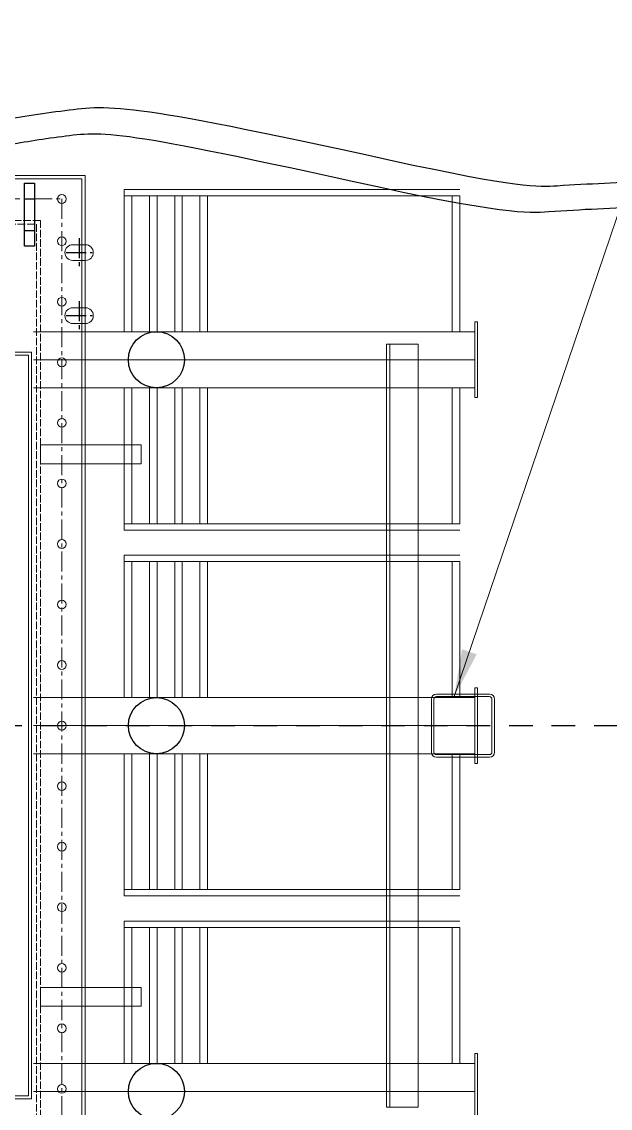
# Model space of a CAD drawing. Header units: millimetres. Extents: x 0 to 87554, y -20854 to 20404.
# Drawn here: x 10318 to 11251, y -15298 to -13576 of the extents above; entities that cross this region are included whole.
import ezdxf

# ---------------------------------------------------------------- set-up
doc = ezdxf.new("R2010")
doc.units = ezdxf.units.MM
for name, pattern in [('ACAD_ISO02W100', [15, 12, -3]), ('CENTER', [50.8, 31.75, -6.35, 6.35, -6.35]), ('JIS_02_0.7', [1.35, 0.75, -0.6])]:
    doc.linetypes.add(name, pattern=pattern)
doc.layers.get('0').update_dxf_attribs({"lineweight": 15})
for name, color, linetype in [('00', 7, 'Continuous'), ('01', 7, 'Continuous'), ('2', 4, 'CENTER'), ('CEN', 1, 'CENTER')]:
    doc.layers.add(name, color=color, linetype=linetype)
for name, color, linetype, lineweight in [('3中心线', 1, 'CENTER', 20), ('CO', 7, 'Continuous', 9), ('DAS', 3, 'ACAD_ISO02W100', 18), ('THICK', 7, 'Continuous', 0)]:
    doc.layers.add(name, color=color, linetype=linetype, lineweight=lineweight)
doc.styles.get("Standard").update_dxf_attribs({"font": 'isocp.shx', "width": 0.707, "bigfont": 'hztxt.shx'})
doc.dimstyles.new('DJ', dxfattribs={"dimtxt": 75, "dimasz": 75, "dimexe": 20, "dimexo": 0, "dimgap": 20, "dimtad": 1, "dimdec": 1, "dimtxsty": 'Standard', "dimcen": 10, "dimclrd": 95, "dimclre": 95, "dimclrt": 95, "dimadec": 0, "dimazin": 0, "dimtfac": 1, "dimtdec": 1, "dimtmove": 1, "dimatfit": 3, "dimfxl": 1, "dimlwd": 13, "dimlwe": 15, "dimarcsym": 0})

# ---------------------------------------------------------------- blocks, each defined once
blk = doc.blocks.new('r4t55')
at = {"color": 87}
for p, q in [((60, 553.5), (-60, 553.5)), ((-60, 553.5), (-60, 549.5)), ((44.5, 553.5), (-44.5, 553.5)), ((60, 553.5), (60, 549.5)), ((640, 553.5), (520, 553.5)), ((520, 553.5), (520, 549.5)), ((624.5, 553.5), (535.5, 553.5)), ((640, 553.5), (640, 549.5)), ((1220, 553.5), (1100, 553.5)), ((1100, 553.5), (1100, 549.5)), ((1204.5, 553.5), (1115.5, 553.5)), ((60, 549.5), (-60, 549.5)), ((-44.5, -150.5), (-44.5, 549.5)), ((0, 549.5), (0, -150.5)), ((44.5, -150.5), (44.5, 549.5)), ((640, 549.5), (520, 549.5)), ((535.5, -150.5), (535.5, 549.5)), ((580, 549.5), (580, -150.5)), ((624.5, -150.5), (624.5, 549.5)), ((1220, 549.5), (1100, 549.5)), ((1115.5, -150.5), (1115.5, 549.5)), ((1160, 549.5), (1160, -150.5)), ((-270, 525.5), (-270, -6.5)), ((-260, 525.5), (-260, -6.5)), ((-260, 525.5), (-44.5, 525.5)), ((44.5, 525.5), (260, 525.5)), ((44.5, 513.5), (44.5, 525.5)), ((260, 525.5), (260, -6.5)), ((270, 525.5), (270, -6.5)), ((310, 525.5), (310, -6.5)), ((320, 525.5), (320, -6.5)), ((320, 525.5), (535.5, 525.5)), ((624.5, 525.5), (840, 525.5)), ((624.5, 513.5), (624.5, 525.5)), ((840, 525.5), (840, -6.5)), ((850, 525.5), (850, -6.5)), ((890, 525.5), (890, -6.5)), ((900, 525.5), (900, -6.5)), ((900, 525.5), (1115.5, 525.5)), ((-260, 513.5), (-44.5, 513.5)), ((44.5, 513.5), (260, 513.5)), ((320, 513.5), (535.5, 513.5)), ((624.5, 513.5), (840, 513.5)), ((900, 513.5), (1115.5, 513.5)), ((-25, 459.5), (1185, 459.5)), ((-25, 409.5), (-25, 459.5)), ((1185, 459.5), (1185, 409.5)), ((-25, 414.5), (1185, 414.5)), ((1185, 409.5), (-25, 409.5)), ((-260, 125.5), (-44.5, 125.5)), ((260, 125.5), (44.5, 125.5)), ((320, 125.5), (535.5, 125.5)), ((840, 125.5), (624.5, 125.5)), ((900, 125.5), (1115.5, 125.5)), ((-260, 113.5), (-44.5, 113.5)), ((260, 113.5), (44.5, 113.5)), ((320, 113.5), (535.5, 113.5)), ((840, 113.5), (624.5, 113.5)), ((900, 113.5), (1115.5, 113.5)), ((-260, 85.5), (-44.5, 85.5)), ((-260, 73.5), (-44.5, 73.5)), ((260, 85.5), (44.5, 85.5)), ((260, 73.5), (44.5, 73.5)), ((320, 85.5), (535.5, 85.5)), ((320, 73.5), (535.5, 73.5)), ((840, 85.5), (624.5, 85.5)), ((840, 73.5), (624.5, 73.5)), ((900, 85.5), (1115.5, 85.5)), ((900, 73.5), (1115.5, 73.5)), ((-260, 45.5), (-44.5, 45.5)), ((260, 45.5), (44.5, 45.5)), ((320, 45.5), (535.5, 45.5)), ((840, 45.5), (624.5, 45.5)), ((900, 45.5), (1115.5, 45.5)), ((-260, 33.5), (-44.5, 33.5)), ((260, 33.5), (44.5, 33.5)), ((135, -139.5), (135, 20.5)), ((135, 20.5), (165, 20.5)), ((165, 20.5), (165, -139.5)), ((320, 33.5), (535.5, 33.5)), ((840, 33.5), (624.5, 33.5)), ((900, 33.5), (1115.5, 33.5)), ((1025, 20.5), (995, 20.5)), ((995, 20.5), (995, -139.5)), ((1025, -139.5), (1025, 20.5)), ((-260, 5.5), (-44.5, 5.5)), ((-260, 5.5), (-44.5, 5.5)), ((260, 5.5), (44.5, 5.5)), ((260, 5.5), (44.5, 5.5)), ((44.5, 5.5), (44.5, -6.5)), ((320, 5.5), (535.5, 5.5)), ((320, 5.5), (535.5, 5.5)), ((840, 5.5), (624.5, 5.5)), ((840, 5.5), (624.5, 5.5)), ((624.5, 5.5), (624.5, -6.5)), ((900, 5.5), (1115.5, 5.5)), ((900, 5.5), (1115.5, 5.5)), ((-270, -6.5), (-44.5, -6.5)), ((-260, -6.5), (-44.5, -6.5)), ((260, -6.5), (44.5, -6.5)), ((270, -6.5), (44.5, -6.5)), ((310, -6.5), (535.5, -6.5)), ((320, -6.5), (535.5, -6.5)), ((840, -6.5), (624.5, -6.5)), ((850, -6.5), (624.5, -6.5)), ((890, -6.5), (1115.5, -6.5)), ((900, -6.5), (1115.5, -6.5)), ((-292, -68.5), (1452, -68.5)), ((-292, -1002.5), (-292, -68.5)), ((-182.5, -88), (-182.5, -68)), ((-157.5, -68), (-157.5, -88)), ((-82.5, -88), (-82.5, -68)), ((-57.5, -68), (-57.5, -88)), ((-287, -73.5), (1447, -73.5)), ((-287, -997.5), (-287, -73.5)), ((-12.2, -153.5), (1171.8, -153.5)), ((-12.2, -917.5), (-12.2, -153.5)), ((165, -139.5), (135, -139.5)), ((995, -139.5), (1025, -139.5)), ((1171.8, -153.5), (1171.8, -917.5)), ((-7.2, -158.5), (1166.8, -158.5)), ((-7.2, -912.5), (-7.2, -158.5)), ((1166.8, -158.5), (1166.8, -912.5))]:
    blk.add_line(p, q, dxfattribs=at)
for centre in [(-255, -105.5), (-188, -105.5), (-92, -105.5), (4, -105.5), (100, -105.5), (196, -105.5), (292, -105.5), (388, -105.5), (484, -105.5), (580, -105.5), (676, -105.5), (772, -105.5), (868, -105.5), (964, -105.5), (1060, -105.5), (1156, -105.5)]:
    blk.add_circle(centre, 7, dxfattribs=at)
for centre, start, end in [((-170, -68), 0, 180), ((-70, -68), 0, 180), ((-170, -88), 180, 0), ((-70, -88), 180, 0)]:
    blk.add_arc(centre, 12.5, start, end, dxfattribs=at)
at = {"layer": '00', "color": 87}
for centre in [(0, 44.5), (580, 44.5), (1160, 44.5)]:
    blk.add_circle(centre, 44.5, dxfattribs=at)
at = {"layer": '01', "color": 87}
for p, q in [((-280, -164.5), (-280, -148.5)), ((-280, -148.5), (-180, -148.5)), ((-255, -164.5), (-255, -148.5)), ((-205, -164.5), (-205, -148.5)), ((-180, -148.5), (-180, -164.5)), ((-180, -164.5), (-280, -164.5))]:
    blk.add_line(p, q, dxfattribs=at)
at = {"layer": '3中心线', "color": 87}
for p, q in [((-255, -105.5), (1415, -105.5)), ((-255, -965.5), (-255, -105.5))]:
    blk.add_line(p, q, dxfattribs=at)
at = {"layer": 'CEN', "color": 87}
for p, q in [((-170, -98.4), (-170, -57.6)), ((-70, -98.4), (-70, -57.6)), ((-193.1, -78), (-146.9, -78)), ((-93.1, -78), (-46.9, -78))]:
    blk.add_line(p, q, dxfattribs=at)
at = {"layer": 'DAS', "color": 87}
for p, q in [((-221, -139.5), (1381, -139.5)), ((-221, -931.5), (-221, -139.5)), ((-215, -145.5), (1375, -145.5)), ((-215, -925.5), (-215, -145.5))]:
    blk.add_line(p, q, dxfattribs=at)

msp = doc.modelspace()

# ---------------------------------------------------------------- linework, layer by layer
at = {"color": 5, "lineweight": -3}
for points, knots in [([(10138.248, -13765.766), (10151.144, -13762.486), (10164.071, -13759.198), (10187.621, -13753.327), (10198.229, -13750.726), (10215.851, -13746.536), (10222.844, -13744.907), (10243.877, -13740.141), (10257.929, -13737.132), (10303.712, -13727.863), (10340.554, -13722.246), (10456.37, -13707.433), (10470.636, -13700.271), (11106.061, -13839.759), (11136.433, -13837.585), (11216.646, -13832.592), (11266.443, -13830.249), (11365.897, -13826.284), (11415.556, -13824.664), (11741.212, -13822.147), (11867.259, -13821.272), (11927.039, -13819.474), (11970.776, -13818.563), (12010.877, -13816.858), (12027.25, -13816.115), (12057.595, -13814.626), (12071.576, -13813.896), (12085.557, -13813.125)], [0, 0, 0, 0, 39.90869459, 39.90869459, 72.45840992, 72.45840992, 93.79323409, 93.79323409, 136.46288243, 136.46288243, 232.53980227, 232.53980227, 424.69364194, 424.69364194, 515.36034045, 515.36034045, 664.2956147, 664.2956147, 813.23088895, 813.23088895, 891.51689433, 891.51689433, 962.95876498, 962.95876498, 1012.29595826, 1012.29595826, 1054.44126452, 1054.44126452, 1054.44126452, 1054.44126452]), ([(10148.108, -13804.532), (10160.945, -13801.267), (10173.753, -13798.009), (10197.07, -13792.195), (10207.587, -13789.616), (10224.999, -13785.476), (10231.898, -13783.869), (10252.595, -13779.18), (10266.433, -13776.219), (10313.059, -13767.8), (10340.959, -13762.806), (10445.02, -13749.432), (10451.546, -13742.661), (11083.678, -13881.613), (11118.389, -13878.933), (11178.971, -13874.953), (11204.821, -13873.474), (11256.535, -13870.834), (11282.401, -13869.673), (11360.031, -13866.504), (11411.824, -13864.809), (11739.661, -13862.221), (11865.676, -13861.35), (11925.812, -13859.549), (11969.931, -13858.629), (12010.787, -13856.902), (12027.519, -13856.147), (12058.026, -13854.656), (12071.793, -13853.94), (12085.557, -13853.186)], [0, 0, 0, 0, 39.7269061, 39.7269061, 72.42897964, 72.42897964, 93.89798441, 93.89798441, 136.83599394, 136.83599394, 222.71201302, 222.71201302, 394.46405118, 394.46405118, 499.1675563, 499.1675563, 576.97787912, 576.97787912, 654.78820194, 654.78820194, 810.40884757, 810.40884757, 888.48679191, 888.48679191, 960.8237947, 960.8237947, 1010.97746926, 1010.97746926, 1052.2414183, 1052.2414183, 1052.2414183, 1052.2414183])]:
    msp.add_open_spline(points, degree=3, knots=knots, dxfattribs=at)
at = {"layer": '2', "color": 1, "linetype": 'JIS_02_0.7', "ltscale": 50}
msp.add_line((6837.976, -14691.734), (13206.433, -14691.734), dxfattribs=at)
at = {"layer": 'CO', "color": 1}
for points in [[(11059.387, -14641.734), (10975.387, -14641.734, 0.41421356), (10967.387, -14649.734), (10967.387, -14733.734, 0.41421356), (10975.387, -14741.734), (11059.387, -14741.734, 0.41421356), (11067.387, -14733.734), (11067.387, -14649.734, 0.41421356)], [(11059.387, -14645.734), (10975.387, -14645.734, 0.41421356), (10971.387, -14649.734), (10971.387, -14733.734, 0.41421356), (10975.387, -14737.734), (11059.387, -14737.734, 0.41421356), (11063.387, -14733.734), (11063.387, -14649.734, 0.41421356)]]:
    msp.add_lwpolyline(points, format="xyb", close=True, dxfattribs=at)

# ---------------------------------------------------------------- block references
at = {"lineweight": -3, "rotation": 270}
msp.add_blockref('r4t55', (10486.912, -14111.735), dxfattribs=at)

# ---------------------------------------------------------------- leaders
at = {"layer": 'THICK', "lineweight": -3}
msp.add_leader([(11003.524, -14645.734), (11548.173, -13039.326), (12608.302, -13039.326)], dimstyle='DJ', override={"dimtad": 0, "dimfxl": 1.25, "dimarcsym": 1}, dxfattribs=at)

doc.saveas('drawing.dxf')
